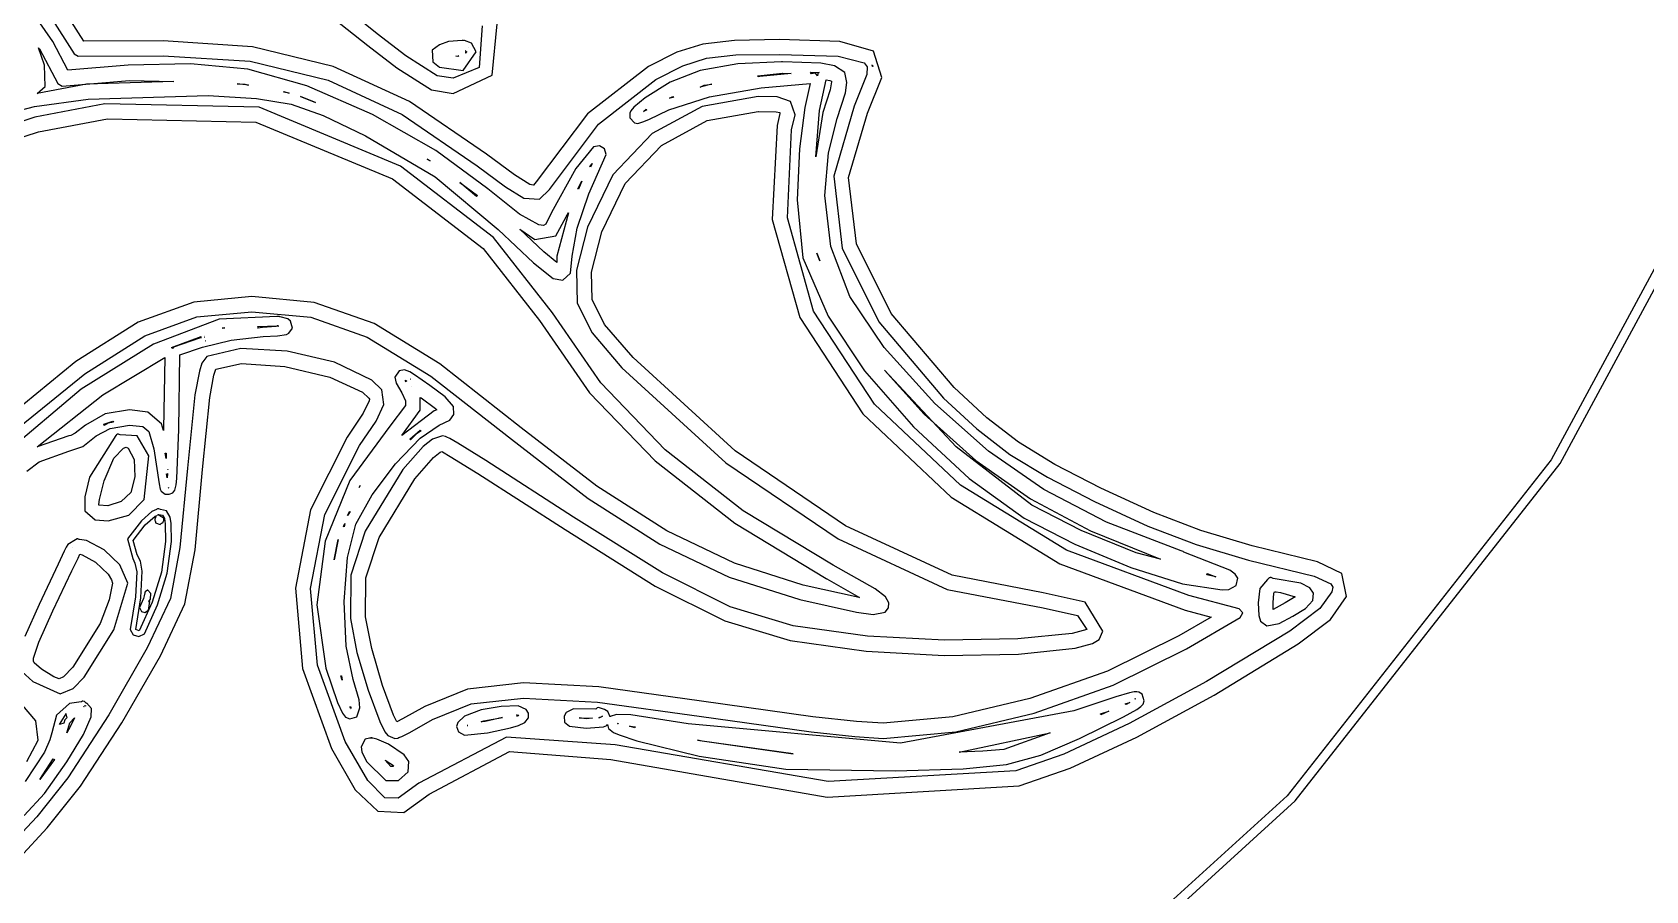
# Model space of a CAD drawing. Extents: x 23 to 528, y 384 to 592.
# Drawn here: x 479.75 to 507.81, y 415.58 to 430.5 of the extents above; entities that cross this region are included whole.
import ezdxf

# ---------------------------------------------------------------- set-up
doc = ezdxf.new("R2010")
doc.units = 0
doc.layers.get('0').update_dxf_attribs({"linetype": 'CONTINUOUS'})

msp = doc.modelspace()

# ---------------------------------------------------------------- linework, layer by layer
at = {"color": 0}
for p, q in [((480.106, 430.339), (479.538, 431.158)), ((480.06, 430.784), (480.48, 430.124)), ((480.646, 430.347), (480.289, 430.911)), ((484.868, 430.84), (485.584, 430.269)), ((485.747, 430.477), (485.034, 431.049)), ((487.578, 430.611), (487.525, 429.891)), ((487.747, 429.754), (487.839, 430.646)), ((479.859, 430.234), (479.873, 430.213)), ((479.965, 429.93), (479.859, 430.234)), ((480.37, 429.842), (480.106, 430.339)), ((482.029, 430.354), (480.646, 430.347)), ((483.581, 430.251), (482.029, 430.354)), ((484.981, 429.909), (483.581, 430.251)), ((485.584, 430.269), (486.093, 429.881)), ((486.248, 430.093), (485.747, 430.477)), ((486.833, 430.283), (486.706, 430.188)), ((486.989, 430.339), (486.833, 430.283)), ((487.228, 430.357), (486.989, 430.339)), ((487.246, 430.361), (487.228, 430.357)), ((487.25, 430.364), (487.246, 430.361)), ((487.257, 430.361), (487.25, 430.364)), ((487.26, 430.361), (487.257, 430.361)), ((487.267, 430.357), (487.26, 430.361)), ((487.26, 430.361), (487.26, 430.361)), ((487.387, 430.315), (487.267, 430.357)), ((487.331, 430.234), (487.331, 430.234)), ((487.468, 430.163), (487.387, 430.315)), ((491.416, 430.294), (490.964, 430.153)), ((491.966, 430.361), (491.416, 430.294)), ((492.749, 430.375), (491.966, 430.361)), ((493.794, 430.343), (492.749, 430.375)), ((494.379, 430.174), (493.794, 430.343)), ((479.873, 430.213), (480.194, 429.609)), ((480.48, 430.124), (480.547, 430.086)), ((480.547, 430.086), (482.029, 430.093)), ((482.501, 429.955), (481.418, 429.93)), ((482.029, 430.093), (483.542, 429.997)), ((483.5, 429.863), (482.501, 429.955)), ((483.542, 429.997), (484.897, 429.669)), ((486.795, 429.747), (486.248, 430.093)), ((486.706, 430.188), (486.72, 429.99)), ((486.72, 429.99), (486.833, 429.895)), ((487.119, 430.089), (487.168, 430.093)), ((487.154, 430.082), (487.119, 430.089)), ((487.168, 430.093), (487.154, 430.082)), ((487.243, 429.835), (487.468, 430.163)), ((487.288, 430.177), (487.292, 430.174)), ((487.288, 430.174), (487.292, 430.177)), ((487.292, 430.177), (487.288, 430.177)), ((487.295, 430.163), (487.288, 430.174)), ((487.288, 430.149), (487.295, 430.163)), ((487.295, 430.145), (487.288, 430.149)), ((487.288, 430.145), (487.292, 430.145)), ((487.292, 430.142), (487.288, 430.145)), ((487.292, 430.174), (487.292, 430.174)), ((487.292, 430.174), (487.299, 430.17)), ((487.292, 430.174), (487.292, 430.167)), ((487.292, 430.167), (487.292, 430.174)), ((487.292, 430.156), (487.292, 430.145)), ((487.292, 430.149), (487.292, 430.156)), ((487.292, 430.145), (487.292, 430.149)), ((487.292, 430.145), (487.292, 430.142)), ((487.295, 430.142), (487.295, 430.145)), ((487.295, 430.145), (487.299, 430.145)), ((487.299, 430.145), (487.295, 430.145)), ((487.303, 430.142), (487.295, 430.142)), ((487.299, 430.17), (487.306, 430.163)), ((487.306, 430.163), (487.299, 430.149)), ((487.299, 430.149), (487.303, 430.142)), ((490.964, 430.153), (490.467, 429.906)), ((491.067, 429.92), (491.479, 430.05)), ((492.023, 429.951), (491.367, 429.835)), ((491.479, 430.05), (491.987, 430.107)), ((491.987, 430.107), (492.753, 430.117)), ((492.781, 429.99), (492.023, 429.951)), ((492.753, 430.117), (493.769, 430.086)), ((492.785, 429.99), (492.781, 429.99)), ((492.788, 429.99), (492.785, 429.99)), ((492.792, 429.994), (492.788, 429.99)), ((492.799, 429.99), (492.792, 429.994)), ((492.806, 429.99), (492.799, 429.99)), ((493.466, 429.962), (492.806, 429.99)), ((493.705, 429.916), (493.466, 429.962)), ((493.769, 430.086), (494.217, 429.969)), ((494.217, 429.969), (494.27, 429.899)), ((494.524, 429.715), (494.379, 430.174)), ((479.972, 429.56), (479.965, 429.93)), ((480.272, 429.567), (481.439, 429.666)), ((481.418, 429.93), (480.37, 429.842)), ((481.439, 429.666), (482.212, 429.645)), ((484.526, 429.57), (483.5, 429.863)), ((484.897, 429.669), (486.181, 429.073)), ((486.311, 429.299), (484.981, 429.909)), ((486.093, 429.881), (486.696, 429.503)), ((487.073, 429.701), (486.795, 429.747)), ((486.833, 429.895), (487.243, 429.835)), ((487.525, 429.891), (487.073, 429.701)), ((487.073, 429.436), (487.747, 429.754)), ((490.467, 429.906), (489.405, 429.084)), ((489.596, 428.907), (490.594, 429.68)), ((490.594, 429.68), (491.067, 429.92)), ((491.367, 429.835), (490.848, 429.634)), ((492.372, 429.747), (492.799, 429.793)), ((492.375, 429.726), (492.372, 429.747)), ((492.404, 429.733), (492.375, 429.726)), ((492.95, 429.786), (492.404, 429.733)), ((492.799, 429.793), (492.802, 429.793)), ((492.802, 429.793), (492.95, 429.786)), ((493.286, 429.81), (493.434, 429.8)), ((493.3, 429.793), (493.286, 429.81)), ((493.289, 429.779), (493.3, 429.793)), ((493.374, 429.789), (493.289, 429.779)), ((493.409, 429.747), (493.374, 429.789)), ((493.416, 429.786), (493.409, 429.747)), ((493.434, 429.8), (493.416, 429.789)), ((493.416, 429.789), (493.416, 429.786)), ((493.441, 429.144), (493.561, 429.676)), ((493.561, 429.676), (493.621, 429.666)), ((493.621, 429.666), (493.649, 429.652)), ((493.882, 429.8), (493.705, 429.916)), ((493.917, 429.63), (493.882, 429.8)), ((494.266, 429.768), (494.044, 429.218)), ((494.27, 429.899), (494.266, 429.768)), ((494.277, 429.094), (494.524, 429.715)), ((494.362, 429.923), (494.355, 429.93)), ((494.355, 429.93), (494.362, 429.93)), ((494.362, 429.93), (494.372, 429.906)), ((494.362, 429.906), (494.362, 429.923)), ((494.372, 429.906), (494.362, 429.906)), ((480.695, 429.599), (479.834, 429.436)), ((479.834, 429.436), (479.972, 429.56)), ((480.194, 429.609), (480.272, 429.567)), ((482.212, 429.645), (480.695, 429.599)), ((480.723, 429.338), (482.812, 429.401)), ((482.812, 429.401), (483.651, 429.348)), ((483.313, 429.606), (483.45, 429.602)), ((483.51, 429.585), (483.313, 429.606)), ((483.45, 429.602), (483.51, 429.585)), ((484.124, 429.458), (484.128, 429.472)), ((484.219, 429.443), (484.124, 429.458)), ((484.128, 429.472), (484.219, 429.443)), ((484.417, 429.387), (484.674, 429.281)), ((484.674, 429.281), (484.417, 429.387)), ((485.669, 429.073), (484.526, 429.57)), ((486.696, 429.503), (487.073, 429.436)), ((490.848, 429.634), (490.411, 429.362)), ((490.82, 429.151), (491.529, 429.38)), ((490.834, 429.355), (490.894, 429.387)), ((490.894, 429.387), (490.901, 429.369)), ((491.571, 429.599), (491.367, 429.549)), ((491.367, 429.549), (491.437, 429.585)), ((492.375, 429.387), (491.402, 429.214)), ((491.437, 429.585), (491.571, 429.599)), ((491.529, 429.38), (492.428, 429.535)), ((492.707, 429.38), (492.375, 429.387)), ((492.428, 429.535), (493.282, 429.613)), ((492.94, 429.299), (492.707, 429.38)), ((493.282, 429.613), (493.19, 429.196)), ((493.631, 429.503), (493.501, 429.105)), ((493.649, 429.641), (493.631, 429.503)), ((493.649, 429.652), (493.649, 429.641)), ((493.751, 429.002), (493.892, 429.447)), ((493.892, 429.447), (493.917, 429.63)), ((509.697, 429.599), (506.166, 423.069)), ((506.324, 423.005), (509.87, 429.567)), ((479.129, 429.041), (479.788, 429.211)), ((479.788, 429.211), (480.723, 429.338)), ((481.013, 429.26), (479.792, 429.024)), ((483.694, 429.2), (481.013, 429.26)), ((483.651, 429.348), (484.251, 429.249)), ((486.156, 428.173), (483.694, 429.2)), ((484.251, 429.249), (484.812, 429.052)), ((487.652, 428.385), (486.311, 429.299)), ((490.153, 429.126), (490.142, 429.098)), ((490.142, 429.098), (490.142, 429.013)), ((490.16, 429.133), (490.153, 429.126)), ((490.216, 429.2), (490.16, 429.137)), ((490.16, 429.137), (490.16, 429.137)), ((490.16, 429.137), (490.16, 429.133)), ((490.411, 429.362), (490.216, 429.2)), ((490.379, 429.122), (490.428, 429.165)), ((490.403, 429.137), (490.379, 429.122)), ((490.439, 429.151), (490.403, 429.137)), ((490.428, 429.165), (490.425, 429.154)), ((490.425, 429.154), (490.439, 429.151)), ((490.474, 428.985), (490.82, 429.151)), ((491.402, 429.214), (490.534, 428.741)), ((490.901, 429.369), (490.834, 429.355)), ((491.486, 428.967), (492.375, 429.122)), ((492.375, 429.122), (492.383, 429.122)), ((492.383, 429.122), (492.686, 429.119)), ((492.686, 429.119), (492.753, 429.105)), ((492.753, 429.091), (492.704, 428.879)), ((492.753, 429.105), (492.753, 429.091)), ((493.018, 429.066), (492.94, 429.299)), ((493.19, 429.196), (493.095, 428.473)), ((493.377, 428.339), (493.441, 429.144)), ((493.501, 429.105), (493.377, 428.339)), ((494.044, 429.218), (493.691, 428.001)), ((493.949, 427.976), (494.277, 429.094)), ((479.792, 429.024), (478.85, 428.713)), ((479.859, 428.773), (481.058, 428.995)), ((481.058, 428.995), (483.641, 428.939)), ((483.641, 428.939), (486.015, 427.955)), ((484.812, 429.052), (485.546, 428.703)), ((486.77, 428.449), (485.669, 429.073)), ((486.181, 429.073), (487.489, 428.18)), ((489.405, 429.084), (488.516, 427.902)), ((488.745, 427.771), (489.596, 428.907)), ((490.142, 429.013), (490.224, 428.928)), ((490.224, 428.928), (490.28, 428.918)), ((490.28, 428.918), (490.372, 428.943)), ((490.372, 428.943), (490.474, 428.985)), ((490.693, 428.533), (491.486, 428.967)), ((492.704, 428.879), (492.619, 427.246)), ((492.958, 428.808), (493.018, 429.066)), ((493.6, 428.406), (493.751, 429.002)), ((478.956, 428.477), (479.859, 428.773)), ((485.546, 428.703), (486.759, 427.986)), ((489.617, 428.53), (489.511, 428.512)), ((489.701, 428.477), (489.617, 428.53)), ((490.534, 428.741), (489.846, 428.022)), ((490.061, 427.874), (490.693, 428.533)), ((492.887, 427.277), (492.958, 428.808)), ((486.618, 428.297), (486.668, 428.269)), ((486.668, 428.269), (486.618, 428.297)), ((487.676, 427.778), (486.77, 428.449)), ((488.135, 428.022), (487.652, 428.385)), ((489.511, 428.512), (489.204, 428.135)), ((489.433, 427.694), (489.733, 428.375)), ((489.733, 428.375), (489.701, 428.477)), ((489.701, 428.477), (489.701, 428.477)), ((493.095, 428.473), (493.056, 427.591)), ((493.533, 427.665), (493.6, 428.406)), ((487.775, 426.932), (486.156, 428.173)), ((486.759, 427.986), (487.856, 427.073)), ((487.489, 428.18), (487.98, 427.814)), ((488.403, 427.856), (488.135, 428.022)), ((489.204, 428.135), (488.784, 427.366)), ((489.846, 428.022), (489.405, 427.112)), ((489.44, 428.166), (489.486, 428.223)), ((489.454, 428.166), (489.44, 428.166)), ((489.458, 428.156), (489.454, 428.166)), ((489.486, 428.223), (489.458, 428.156)), ((493.691, 428.001), (493.836, 426.748)), ((494.086, 426.822), (493.949, 427.976)), ((486.015, 427.955), (487.595, 426.745)), ((487.186, 427.888), (487.493, 427.665)), ((487.479, 427.648), (487.186, 427.888)), ((488.223, 427.337), (487.676, 427.778)), ((487.98, 427.814), (488.301, 427.62)), ((488.46, 427.842), (488.403, 427.856)), ((488.47, 427.842), (488.46, 427.842)), ((488.516, 427.902), (488.47, 427.842)), ((488.573, 427.602), (488.745, 427.771)), ((489.229, 427.094), (489.433, 427.694)), ((489.239, 427.782), (489.31, 427.912)), ((489.25, 427.775), (489.239, 427.782)), ((489.31, 427.912), (489.25, 427.775)), ((489.656, 427.034), (490.061, 427.874)), ((487.493, 427.665), (487.479, 427.648)), ((488.301, 427.62), (488.573, 427.602)), ((493.056, 427.591), (493.155, 426.579)), ((493.638, 426.776), (493.533, 427.665)), ((488.558, 427.154), (488.223, 427.337)), ((488.643, 427.143), (488.558, 427.154)), ((488.685, 427.164), (488.643, 427.143)), ((488.784, 427.366), (488.685, 427.164)), ((488.855, 426.96), (489.038, 427.295)), ((489.077, 427.362), (488.876, 426.607)), ((489.038, 427.295), (489.077, 427.362)), ((492.619, 427.246), (493.102, 425.545)), ((493.339, 425.655), (492.887, 427.277)), ((488.798, 425.623), (487.775, 426.932)), ((487.856, 427.073), (488.467, 426.491)), ((488.647, 426.685), (488.23, 427.076)), ((488.23, 427.076), (488.491, 426.9)), ((488.491, 426.9), (488.855, 426.96)), ((489.141, 426.607), (489.229, 427.094)), ((489.405, 427.112), (489.218, 426.364)), ((489.479, 426.332), (489.656, 427.034)), ((487.595, 426.745), (488.573, 425.492)), ((488.872, 426.501), (488.647, 426.685)), ((488.876, 426.607), (488.872, 426.501)), ((488.876, 426.607), (488.876, 426.607)), ((489.112, 426.314), (489.141, 426.607)), ((493.155, 426.579), (493.593, 425.566)), ((493.399, 426.664), (493.451, 426.526)), ((493.451, 426.526), (493.399, 426.664)), ((493.97, 425.909), (493.638, 426.776)), ((493.836, 426.748), (494.475, 425.468)), ((494.69, 425.612), (494.086, 426.822)), ((488.467, 426.491), (488.809, 426.223)), ((488.978, 426.191), (489.112, 426.314)), ((489.218, 426.364), (489.229, 425.792)), ((489.486, 425.856), (489.479, 426.332)), ((488.809, 426.223), (488.978, 426.191)), ((482.558, 425.81), (481.591, 425.461)), ((483.57, 425.909), (482.558, 425.81)), ((484.653, 425.803), (483.57, 425.909)), ((485.694, 425.436), (484.653, 425.803)), ((489.229, 425.792), (489.486, 425.274)), ((489.705, 425.422), (489.486, 425.856)), ((494.566, 425.02), (493.97, 425.909)), ((481.591, 425.461), (480.508, 424.776)), ((481.707, 425.224), (482.614, 425.556)), ((483.002, 425.514), (481.856, 425.08)), ((482.614, 425.556), (483.57, 425.644)), ((484.004, 425.559), (483.002, 425.514)), ((483.57, 425.644), (484.597, 425.549)), ((484.008, 425.559), (484.004, 425.559)), ((484.022, 425.563), (484.008, 425.559)), ((484.025, 425.559), (484.022, 425.563)), ((484.036, 425.559), (484.025, 425.559)), ((484.043, 425.559), (484.036, 425.559)), ((484.05, 425.559), (484.043, 425.559)), ((484.05, 425.556), (484.05, 425.559)), ((484.061, 425.556), (484.05, 425.556)), ((484.198, 425.517), (484.061, 425.556)), ((484.244, 425.478), (484.198, 425.517)), ((484.276, 425.355), (484.244, 425.478)), ((484.597, 425.549), (485.577, 425.203)), ((488.573, 425.492), (489.44, 424.233)), ((489.641, 424.406), (488.798, 425.623)), ((493.102, 425.545), (494.196, 423.866)), ((494.397, 424.035), (493.339, 425.655)), ((493.593, 425.566), (494.224, 424.617)), ((494.475, 425.468), (495.6, 424.141)), ((495.787, 424.325), (494.69, 425.612)), ((480.667, 424.561), (481.707, 425.224)), ((482.17, 425.02), (482.685, 425.214)), ((482.656, 425.185), (482.208, 425.03)), ((482.688, 425.192), (482.656, 425.185)), ((482.685, 425.214), (482.674, 425.196)), ((482.674, 425.196), (482.688, 425.192)), ((482.745, 425.2), (482.741, 425.2)), ((482.741, 425.2), (482.745, 425.2)), ((482.748, 425.238), (482.745, 425.238)), ((482.745, 425.238), (482.748, 425.238)), ((483.101, 425.362), (483.055, 425.355)), ((483.055, 425.355), (483.101, 425.362)), ((483.207, 425.147), (483.768, 425.21)), ((483.672, 425.386), (484.004, 425.401)), ((483.68, 425.369), (483.672, 425.386)), ((483.757, 425.372), (483.676, 425.358)), ((483.676, 425.358), (483.68, 425.369)), ((483.993, 425.386), (483.757, 425.372)), ((483.768, 425.21), (484.018, 425.224)), ((484.036, 425.394), (483.993, 425.386)), ((484.004, 425.401), (484.011, 425.401)), ((484.011, 425.401), (484.015, 425.401)), ((484.015, 425.401), (484.011, 425.401)), ((484.011, 425.401), (484.029, 425.401)), ((484.015, 425.401), (484.011, 425.401)), ((484.011, 425.401), (484.036, 425.394)), ((484.029, 425.401), (484.015, 425.401)), ((484.018, 425.224), (484.173, 425.249)), ((484.173, 425.249), (484.212, 425.27)), ((484.212, 425.27), (484.276, 425.355)), ((485.577, 425.203), (486.685, 424.526)), ((486.837, 424.737), (485.694, 425.436)), ((489.486, 425.274), (490.005, 424.67)), ((490.199, 424.85), (489.705, 425.422)), ((481.856, 425.08), (480.603, 424.296)), ((482.191, 425.005), (482.17, 425.02)), ((482.208, 425.03), (482.191, 425.005)), ((482.297, 423.598), (482.318, 424.893)), ((482.318, 424.893), (482.709, 425.03)), ((482.709, 425.03), (483.207, 425.147)), ((482.755, 425.14), (482.762, 425.14)), ((482.759, 425.14), (482.755, 425.14)), ((482.762, 425.14), (482.759, 425.14)), ((483.38, 425.005), (482.787, 424.864)), ((484.184, 424.956), (483.38, 425.005)), ((485.009, 424.769), (484.184, 424.956)), ((495.448, 424.049), (494.566, 425.02)), ((480.508, 424.776), (479.143, 423.668)), ((480.977, 424.201), (482.053, 424.847)), ((482.053, 424.847), (482.032, 423.605)), ((482.656, 424.61), (482.579, 424.198)), ((482.702, 424.752), (482.656, 424.61)), ((482.787, 424.864), (482.702, 424.752)), ((482.91, 424.543), (482.942, 424.646)), ((482.942, 424.646), (483.39, 424.741)), ((483.39, 424.741), (484.145, 424.692)), ((484.145, 424.692), (484.928, 424.508)), ((485.655, 424.455), (485.009, 424.769)), ((486.131, 424.614), (486.057, 424.508)), ((486.227, 424.632), (486.131, 424.614)), ((486.315, 424.596), (486.227, 424.632)), ((488.255, 423.626), (486.837, 424.737)), ((490.005, 424.67), (491.815, 423.016)), ((491.973, 423.224), (490.199, 424.85)), ((494.224, 424.617), (495.078, 423.64)), ((494.573, 424.625), (495.261, 423.863)), ((495.822, 423.295), (494.573, 424.625)), ((479.316, 423.467), (480.667, 424.561)), ((482.84, 424.152), (482.91, 424.543)), ((484.928, 424.508), (485.496, 424.243)), ((485.828, 424.286), (485.655, 424.455)), ((486.057, 424.508), (486.078, 424.402)), ((486.078, 424.402), (486.177, 424.233)), ((486.234, 424.455), (486.237, 424.455)), ((486.237, 424.455), (486.234, 424.455)), ((486.237, 424.455), (486.262, 424.441)), ((486.255, 424.423), (486.237, 424.455)), ((486.262, 424.441), (486.255, 424.423)), ((486.399, 424.547), (486.315, 424.596)), ((486.325, 424.473), (486.329, 424.473)), ((486.329, 424.473), (486.325, 424.473)), ((486.329, 424.473), (486.329, 424.473)), ((486.329, 424.473), (486.329, 424.473)), ((486.343, 424.342), (486.343, 424.342)), ((486.343, 424.342), (486.343, 424.342)), ((486.664, 424.36), (486.399, 424.547)), ((486.929, 424.166), (486.664, 424.36)), ((486.685, 424.526), (488.086, 423.429)), ((490.76, 423.245), (489.641, 424.406)), ((496.351, 423.799), (495.787, 424.325)), ((480.603, 424.296), (479.287, 423.182)), ((479.834, 423.295), (480.977, 424.201)), ((482.579, 424.198), (482.452, 422.921)), ((482.713, 422.903), (482.84, 424.152)), ((485.496, 424.243), (485.606, 424.141)), ((485.609, 424.092), (485.503, 423.88)), ((485.606, 424.141), (485.616, 424.124)), ((485.616, 424.124), (485.609, 424.092)), ((485.863, 424.032), (485.828, 424.286)), ((486.177, 424.233), (486.244, 424.092)), ((486.244, 424.092), (486.244, 424.011)), ((486.498, 424.155), (486.512, 424.148)), ((486.498, 423.933), (486.498, 424.155)), ((486.512, 424.148), (486.763, 423.961)), ((487.077, 423.993), (486.929, 424.166)), ((489.44, 424.233), (490.587, 423.051)), ((496.38, 423.22), (495.448, 424.049)), ((495.6, 424.141), (496.182, 423.605)), ((481.016, 423.87), (480.677, 423.672)), ((481.439, 423.937), (481.016, 423.87)), ((481.76, 423.898), (481.439, 423.937)), ((482, 423.693), (481.76, 423.898)), ((485.503, 423.88), (485.228, 423.46)), ((485.729, 423.743), (485.863, 424.032)), ((486.244, 424.011), (485.969, 423.651)), ((486.177, 423.492), (486.498, 423.933)), ((486.738, 423.919), (486.177, 423.492)), ((486.784, 423.94), (486.738, 423.919)), ((486.763, 423.961), (486.784, 423.94)), ((486.83, 423.672), (487.01, 423.76)), ((487.01, 423.76), (487.084, 423.859)), ((487.084, 423.859), (487.077, 423.993)), ((494.196, 423.866), (495.73, 422.42)), ((495.893, 422.628), (494.397, 424.035)), ((495.261, 423.863), (496.164, 423.055)), ((496.902, 423.376), (496.351, 423.799)), ((480.388, 423.485), (479.834, 423.295)), ((480.392, 423.485), (480.385, 423.485)), ((480.385, 423.485), (480.388, 423.485)), ((480.42, 423.492), (480.392, 423.485)), ((480.497, 423.531), (480.42, 423.492)), ((480.677, 423.672), (480.497, 423.531)), ((480.632, 423.302), (480.864, 423.485)), ((481.203, 423.492), (480.748, 422.769)), ((480.864, 423.485), (481.104, 423.612)), ((480.995, 423.686), (481.154, 423.743)), ((481.002, 423.668), (480.995, 423.686)), ((481.069, 423.707), (481.002, 423.668)), ((481.161, 423.725), (481.069, 423.707)), ((481.104, 423.612), (481.439, 423.672)), ((481.154, 423.743), (481.161, 423.725)), ((481.207, 423.492), (481.203, 423.492)), ((481.203, 423.492), (481.203, 423.492)), ((481.21, 423.503), (481.207, 423.503)), ((481.207, 423.503), (481.207, 423.499)), ((481.207, 423.499), (481.207, 423.496)), ((481.207, 423.496), (481.207, 423.492)), ((481.214, 423.506), (481.21, 423.503)), ((481.217, 423.506), (481.214, 423.506)), ((481.221, 423.51), (481.217, 423.506)), ((481.224, 423.513), (481.221, 423.51)), ((481.221, 423.51), (481.221, 423.51)), ((481.221, 423.51), (481.221, 423.51)), ((481.245, 423.52), (481.224, 423.513)), ((481.224, 423.513), (481.224, 423.513)), ((481.245, 423.517), (481.245, 423.52)), ((481.281, 423.506), (481.245, 423.517)), ((481.573, 423.485), (481.281, 423.506)), ((481.439, 423.672), (481.672, 423.647)), ((481.778, 423.136), (481.573, 423.485)), ((481.672, 423.647), (481.775, 423.559)), ((481.775, 423.559), (481.863, 423.259)), ((482.032, 423.58), (482, 423.693)), ((482.032, 423.605), (482.032, 423.58)), ((482.265, 422.744), (482.297, 423.598)), ((485.969, 423.651), (485.271, 422.709)), ((485.443, 423.316), (485.729, 423.743)), ((486.318, 423.429), (486.498, 423.587)), ((486.435, 423.52), (486.329, 423.414)), ((486.512, 423.573), (486.435, 423.52)), ((486.498, 423.446), (486.83, 423.672)), ((486.498, 423.587), (486.512, 423.573)), ((486.883, 423.485), (486.71, 423.425)), ((486.936, 423.474), (486.883, 423.485)), ((489.571, 422.61), (488.255, 423.626)), ((495.078, 423.64), (496.044, 422.744)), ((496.182, 423.605), (496.753, 423.164)), ((479.87, 423.033), (480.388, 423.22)), ((480.388, 423.22), (480.632, 423.302)), ((481.168, 423.097), (481.337, 423.273)), ((481.337, 423.273), (481.383, 423.287)), ((481.383, 423.287), (481.418, 423.273)), ((481.418, 423.273), (481.52, 423.072)), ((481.863, 423.259), (481.958, 422.652)), ((485.228, 423.46), (484.59, 422.197)), ((484.837, 422.116), (485.443, 423.316)), ((486.068, 422.998), (486.498, 423.446)), ((486.551, 423.298), (486.198, 422.903)), ((486.329, 423.414), (486.318, 423.429)), ((486.71, 423.425), (486.551, 423.298)), ((486.727, 423.108), (486.847, 423.199)), ((486.847, 423.199), (486.872, 423.213)), ((486.872, 423.213), (486.883, 423.206)), ((486.883, 423.206), (487.02, 423.129)), ((486.96, 423.464), (486.936, 423.474)), ((487.01, 423.439), (486.96, 423.464)), ((487.154, 423.358), (487.01, 423.439)), ((487.641, 423.055), (487.154, 423.358)), ((488.086, 423.429), (489.419, 422.395)), ((492.114, 422.183), (490.76, 423.245)), ((493.896, 421.922), (491.973, 423.224)), ((497.138, 422.282), (495.822, 423.295)), ((497.346, 422.55), (496.38, 423.22)), ((497.533, 422.988), (496.902, 423.376)), ((479.654, 422.871), (479.87, 423.033)), ((480.998, 422.702), (481.168, 423.097)), ((481.52, 423.072), (481.535, 422.772)), ((481.697, 422.377), (481.778, 423.136)), ((482.078, 423.093), (482.064, 423.182)), ((482.064, 423.182), (482.078, 423.182)), ((482.078, 423.182), (482.078, 423.093)), ((482.452, 422.921), (482.318, 421.545)), ((485.662, 422.462), (486.068, 422.998)), ((486.403, 422.741), (486.727, 423.108)), ((487.02, 423.129), (487.5, 422.832)), ((489.165, 422.074), (487.641, 423.055)), ((490.587, 423.051), (491.97, 421.965)), ((491.815, 423.016), (493.765, 421.696)), ((496.164, 423.055), (497.11, 422.391)), ((496.753, 423.164), (497.406, 422.765)), ((498.337, 422.578), (497.533, 422.988)), ((506.166, 423.069), (501.576, 417.23)), ((501.717, 417.142), (506.324, 423.005)), ((480.748, 422.769), (480.663, 422.427)), ((480.921, 422.377), (480.998, 422.702)), ((481.535, 422.772), (481.464, 422.501)), ((481.958, 422.652), (481.976, 422.561)), ((482.099, 422.755), (482.085, 422.825)), ((482.085, 422.825), (482.088, 422.822)), ((482.088, 422.822), (482.103, 422.832)), ((482.103, 422.832), (482.099, 422.758)), ((482.099, 422.758), (482.099, 422.755)), ((482.106, 422.906), (482.106, 422.903)), ((482.106, 422.903), (482.106, 422.906)), ((482.254, 422.635), (482.265, 422.744)), ((482.582, 421.506), (482.713, 422.903)), ((485.271, 422.709), (484.844, 421.654)), ((486.198, 422.903), (485.542, 421.827)), ((485.782, 421.721), (486.403, 422.741)), ((487.5, 422.832), (489.017, 421.855)), ((496.044, 422.744), (497.004, 422.056)), ((497.406, 422.765), (498.225, 422.346)), ((480.663, 422.427), (480.663, 422.183)), ((480.91, 422.293), (480.921, 422.377)), ((481.464, 422.501), (481.295, 422.342)), ((481.432, 422.109), (481.697, 422.377)), ((481.976, 422.561), (481.993, 422.525)), ((481.993, 422.525), (482.064, 422.473)), ((482.064, 422.473), (482.134, 422.469)), ((482.117, 422.585), (482.12, 422.582)), ((482.12, 422.585), (482.117, 422.585)), ((482.124, 422.578), (482.12, 422.585)), ((482.12, 422.582), (482.127, 422.578)), ((482.127, 422.578), (482.124, 422.578)), ((482.134, 422.469), (482.194, 422.497)), ((482.194, 422.497), (482.23, 422.543)), ((482.23, 422.543), (482.254, 422.635)), ((485.38, 421.95), (485.662, 422.462)), ((485.454, 422.621), (485.436, 422.585)), ((485.436, 422.585), (485.454, 422.621)), ((489.419, 422.395), (490.664, 421.605)), ((490.788, 421.834), (489.571, 422.61)), ((495.73, 422.42), (497.625, 421.263)), ((497.741, 421.499), (495.893, 422.628)), ((497.11, 422.391), (498.157, 421.834)), ((498.436, 421.986), (497.346, 422.55)), ((499.255, 422.155), (498.337, 422.578)), ((480.663, 422.183), (480.843, 422.025)), ((480.91, 422.282), (480.91, 422.293)), ((481.065, 422.271), (480.91, 422.282)), ((481.295, 422.342), (481.065, 422.271)), ((481.069, 422.007), (481.432, 422.109)), ((481.831, 422.169), (481.648, 422.01)), ((481.711, 421.94), (481.887, 422.088)), ((481.912, 422.208), (481.831, 422.169)), ((481.887, 422.088), (481.916, 422.102)), ((481.894, 422.081), (481.891, 422.07)), ((481.902, 422.088), (481.894, 422.081)), ((481.905, 422.092), (481.902, 422.088)), ((481.909, 422.095), (481.905, 422.092)), ((481.916, 422.102), (481.909, 422.095)), ((481.919, 422.211), (481.912, 422.208)), ((481.912, 422.208), (481.912, 422.208)), ((481.93, 422.215), (481.919, 422.211)), ((481.933, 422.215), (481.93, 422.215)), ((481.93, 422.109), (481.947, 422.12)), ((481.944, 422.113), (481.93, 422.109)), ((481.94, 422.219), (481.933, 422.219)), ((481.933, 422.219), (481.933, 422.215)), ((481.944, 422.219), (481.94, 422.219)), ((481.951, 422.219), (481.944, 422.219)), ((481.986, 422.084), (481.944, 422.113)), ((481.947, 422.12), (481.951, 422.12)), ((481.983, 422.204), (481.951, 422.219)), ((481.951, 422.12), (481.954, 422.12)), ((481.954, 422.12), (482.014, 422.106)), ((482.085, 422.18), (481.983, 422.204)), ((482.039, 422.053), (481.986, 422.084)), ((481.986, 422.084), (481.986, 422.084)), ((482.014, 422.106), (482.05, 422.049)), ((482.148, 422.074), (482.085, 422.18)), ((484.59, 422.197), (484.329, 420.839)), ((484.59, 420.829), (484.837, 422.116)), ((485.235, 422.099), (485.267, 422.173)), ((485.281, 422.169), (485.235, 422.099)), ((485.267, 422.173), (485.267, 422.169)), ((485.267, 422.169), (485.281, 422.169)), ((493.681, 421.238), (492.114, 422.183)), ((497.992, 421.841), (497.138, 422.282)), ((498.225, 422.346), (499.152, 421.915)), ((500.077, 421.841), (499.255, 422.155)), ((480.843, 422.025), (481.069, 422.007)), ((481.648, 422.01), (481.408, 421.693)), ((481.503, 421.665), (481.711, 421.94)), ((481.887, 422.056), (481.884, 422.035)), ((481.884, 422.035), (481.884, 422.028)), ((481.884, 422.028), (481.884, 422.017)), ((481.884, 422.017), (481.884, 422.017)), ((481.884, 422.017), (481.884, 422.017)), ((481.884, 422.017), (481.887, 422.007)), ((481.891, 422.063), (481.887, 422.056)), ((481.887, 422.007), (481.891, 421.993)), ((481.891, 422.07), (481.891, 422.063)), ((481.891, 421.993), (481.891, 421.993)), ((481.891, 421.993), (481.894, 421.975)), ((481.894, 421.975), (481.972, 421.947)), ((481.972, 421.947), (481.979, 421.95)), ((481.979, 421.95), (481.993, 421.961)), ((481.993, 421.961), (482.004, 421.965)), ((482.004, 421.965), (482.011, 421.972)), ((482.011, 421.972), (482.018, 421.975)), ((482.018, 421.979), (482.025, 421.982)), ((482.018, 421.975), (482.018, 421.979)), ((482.025, 421.982), (482.029, 421.989)), ((482.029, 421.989), (482.039, 422.014)), ((482.039, 422.049), (482.039, 422.056)), ((482.039, 422.056), (482.039, 422.056)), ((482.039, 422.056), (482.039, 422.053)), ((482.039, 422.039), (482.039, 422.049)), ((482.039, 422.049), (482.039, 422.049)), ((482.039, 422.035), (482.039, 422.039)), ((482.039, 422.028), (482.039, 422.035)), ((482.039, 422.025), (482.039, 422.028)), ((482.039, 422.021), (482.039, 422.025)), ((482.039, 422.014), (482.039, 422.021)), ((482.039, 422.014), (482.039, 422.014)), ((482.046, 422.049), (482.046, 422.042)), ((482.046, 422.042), (482.046, 422.049)), ((482.05, 422.049), (482.06, 421.954)), ((482.06, 421.954), (482.067, 421.651)), ((482.163, 421.961), (482.148, 422.074)), ((482.17, 421.651), (482.163, 421.961)), ((485.165, 421.908), (485.186, 421.961)), ((485.175, 421.905), (485.165, 421.908)), ((485.186, 421.961), (485.175, 421.905)), ((485.235, 421.372), (485.38, 421.95)), ((485.542, 421.827), (485.292, 421.061)), ((489.017, 421.855), (490.583, 420.874)), ((490.71, 421.104), (489.165, 422.074)), ((491.966, 421.273), (490.788, 421.834)), ((491.97, 421.965), (493.561, 421.005)), ((495.752, 421.065), (493.896, 421.922)), ((497.004, 422.056), (497.882, 421.601)), ((498.948, 421.45), (497.992, 421.841)), ((498.157, 421.834), (499.371, 421.344)), ((499.731, 421.485), (498.436, 421.986)), ((499.152, 421.915), (499.992, 421.594)), ((500.969, 421.573), (500.077, 421.841)), ((480.342, 421.552), (480.307, 421.481)), ((480.37, 421.594), (480.342, 421.552)), ((480.342, 421.552), (480.342, 421.552)), ((480.501, 421.675), (480.37, 421.594)), ((480.452, 421.541), (480.452, 421.541)), ((480.452, 421.541), (480.452, 421.538)), ((480.452, 421.538), (480.452, 421.541)), ((480.533, 421.693), (480.501, 421.675)), ((480.536, 421.693), (480.533, 421.693)), ((480.54, 421.693), (480.536, 421.693)), ((480.543, 421.693), (480.54, 421.693)), ((480.55, 421.689), (480.543, 421.693)), ((480.557, 421.689), (480.55, 421.689)), ((480.564, 421.686), (480.557, 421.689)), ((480.568, 421.686), (480.564, 421.686)), ((480.572, 421.686), (480.568, 421.686)), ((480.695, 421.668), (480.572, 421.686)), ((481.002, 421.502), (480.695, 421.668)), ((481.408, 421.693), (481.499, 421.354)), ((481.573, 421.418), (481.503, 421.665)), ((482.067, 421.651), (482, 421.118)), ((482.099, 421.097), (482.17, 421.651)), ((482.318, 421.545), (482.155, 420.656)), ((484.844, 421.654), (484.699, 420.55)), ((485.069, 421.682), (485.002, 421.33)), ((485.002, 421.33), (485.069, 421.682)), ((485.549, 421.019), (485.782, 421.721)), ((490.664, 421.605), (491.871, 421.03)), ((493.765, 421.696), (495.663, 420.814)), ((497.882, 421.601), (498.86, 421.199)), ((499.992, 421.594), (500.902, 421.323)), ((502.105, 421.298), (500.969, 421.573)), ((480.198, 421.252), (479.87, 420.553)), ((480.307, 421.481), (480.198, 421.252)), ((480.437, 421.139), (480.547, 421.361)), ((480.547, 421.361), (480.579, 421.428)), ((480.575, 421.428), (480.617, 421.418)), ((480.579, 421.428), (480.575, 421.428)), ((480.617, 421.418), (480.847, 421.287)), ((480.847, 421.287), (481.069, 421.079)), ((481.274, 421.241), (481.002, 421.502)), ((481.411, 420.927), (481.274, 421.241)), ((481.499, 421.354), (481.535, 421.273)), ((481.535, 421.273), (481.566, 421.121)), ((481.63, 421.305), (481.573, 421.418)), ((481.662, 421.132), (481.63, 421.305)), ((482.406, 420.568), (482.582, 421.506)), ((485.175, 420.603), (485.235, 421.372)), ((493.159, 420.892), (491.966, 421.273)), ((494.411, 420.825), (493.681, 421.238)), ((497.625, 421.263), (499.801, 420.455)), ((499.868, 420.712), (497.741, 421.499)), ((499.371, 421.344), (498.948, 421.45)), ((499.766, 421.474), (499.731, 421.485)), ((499.773, 421.467), (499.766, 421.474)), ((499.777, 421.464), (499.773, 421.467)), ((500.581, 421.153), (499.777, 421.464)), ((499.777, 421.464), (499.777, 421.464)), ((500.902, 421.323), (502.045, 421.044)), ((502.525, 421.09), (502.105, 421.298)), ((480.109, 420.444), (480.437, 421.139)), ((481.069, 421.079), (481.129, 420.98)), ((481.129, 420.98), (481.147, 420.927)), ((481.566, 421.121), (481.545, 420.688)), ((481.64, 420.67), (481.662, 421.132)), ((482, 421.118), (481.834, 420.592)), ((481.926, 420.55), (482.099, 421.097)), ((485.292, 421.061), (485.285, 420.31)), ((485.546, 420.342), (485.549, 421.019)), ((491.889, 420.511), (490.71, 421.104)), ((491.871, 421.03), (493.099, 420.638)), ((493.561, 421.005), (493.564, 421.001)), ((493.564, 421.001), (493.571, 421.001)), ((493.571, 421.001), (493.571, 420.998)), ((493.571, 420.998), (494.139, 420.677)), ((497.332, 420.758), (495.752, 421.065)), ((498.86, 421.199), (499.759, 420.913)), ((500.182, 421.072), (500.186, 421.09)), ((500.334, 421.033), (500.182, 421.072)), ((500.186, 421.09), (500.334, 421.033)), ((500.673, 421.083), (500.581, 421.153)), ((500.719, 421.009), (500.673, 421.083)), ((500.69, 420.882), (500.719, 421.009)), ((501.237, 420.987), (501.1, 420.832)), ((501.265, 421.016), (501.237, 420.987)), ((501.273, 421.019), (501.265, 421.019)), ((501.265, 421.019), (501.265, 421.016)), ((501.276, 421.019), (501.273, 421.019)), ((501.283, 421.023), (501.276, 421.019)), ((501.287, 421.023), (501.283, 421.023)), ((501.29, 421.023), (501.287, 421.023)), ((501.297, 421.023), (501.29, 421.023)), ((501.332, 421.005), (501.297, 421.023)), ((501.812, 420.927), (501.332, 421.005)), ((502.045, 421.044), (502.334, 420.913)), ((502.606, 420.695), (502.525, 421.09)), ((481.147, 420.927), (481.087, 420.635)), ((481.168, 420.112), (481.411, 420.927)), ((481.545, 420.688), (481.45, 420.12)), ((481.697, 420.702), (481.686, 420.659)), ((481.707, 420.758), (481.697, 420.702)), ((481.711, 420.772), (481.707, 420.758)), ((481.707, 420.758), (481.707, 420.758)), ((481.757, 420.8), (481.711, 420.772)), ((481.76, 420.8), (481.757, 420.8)), ((481.81, 420.747), (481.76, 420.8)), ((481.806, 420.645), (481.81, 420.747)), ((484.329, 420.839), (484.452, 419.439)), ((484.71, 419.499), (484.59, 420.829)), ((490.583, 420.874), (491.797, 420.268)), ((494.132, 420.677), (493.159, 420.892)), ((494.139, 420.677), (494.132, 420.677)), ((494.591, 420.684), (494.411, 420.825)), ((494.647, 420.582), (494.591, 420.684)), ((495.663, 420.814), (497.332, 420.493)), ((498.062, 420.592), (497.332, 420.758)), ((499.759, 420.913), (500.447, 420.807)), ((500.743, 420.476), (499.868, 420.712)), ((500.447, 420.807), (500.563, 420.814)), ((500.563, 420.814), (500.69, 420.882)), ((501.1, 420.832), (501.071, 420.582)), ((501.332, 420.582), (501.347, 420.751)), ((501.347, 420.751), (501.357, 420.772)), ((501.347, 420.751), (501.347, 420.751)), ((501.357, 420.772), (501.361, 420.772)), ((501.361, 420.772), (501.385, 420.772)), ((501.385, 420.772), (501.459, 420.765)), ((501.459, 420.765), (501.714, 420.684)), ((501.714, 420.684), (501.544, 420.582)), ((501.971, 420.843), (501.812, 420.927)), ((502.035, 420.751), (501.971, 420.843)), ((502.024, 420.624), (502.035, 420.751)), ((502.356, 420.776), (502.144, 420.486)), ((502.331, 420.292), (502.606, 420.695)), ((502.334, 420.913), (502.37, 420.857)), ((502.37, 420.857), (502.356, 420.776)), ((479.87, 420.553), (479.619, 420)), ((479.866, 419.897), (480.109, 420.444)), ((481.087, 420.635), (480.931, 420.225)), ((481.549, 420.12), (481.64, 420.67)), ((481.834, 420.592), (481.612, 420.098)), ((481.686, 420.659), (481.616, 420.501)), ((481.616, 420.501), (481.648, 420.434)), ((481.648, 420.434), (481.707, 420.416)), ((481.7, 420.042), (481.926, 420.55)), ((481.707, 420.416), (481.771, 420.455)), ((482.155, 420.656), (481.75, 419.798)), ((481.771, 420.603), (481.775, 420.606)), ((481.771, 420.455), (481.796, 420.603)), ((481.796, 420.603), (481.771, 420.603)), ((481.775, 420.606), (481.806, 420.645)), ((481.979, 419.661), (482.406, 420.568)), ((484.699, 420.55), (484.854, 419.449)), ((485.211, 419.83), (485.175, 420.603)), ((492.982, 420.183), (491.889, 420.511)), ((493.099, 420.638), (494.086, 420.419)), ((494.086, 420.419), (494.376, 420.381)), ((494.376, 420.381), (494.587, 420.419)), ((494.587, 420.419), (494.64, 420.493)), ((494.64, 420.493), (494.647, 420.582)), ((497.332, 420.493), (497.928, 420.363)), ((498.373, 420.088), (498.062, 420.592)), ((499.801, 420.455), (500.253, 420.335)), ((500.803, 420.409), (500.743, 420.476)), ((500.761, 420.328), (500.803, 420.409)), ((501.071, 420.582), (501.082, 420.363)), ((501.336, 420.465), (501.332, 420.582)), ((501.544, 420.582), (501.336, 420.465)), ((502.144, 420.486), (501.625, 420.091)), ((501.678, 420.352), (501.893, 420.486)), ((501.893, 420.486), (502.024, 420.624)), ((480.931, 420.225), (480.455, 419.463)), ((480.653, 419.291), (481.168, 420.112)), ((481.45, 420.12), (481.506, 420.024)), ((481.612, 420.098), (481.549, 420.12)), ((485.285, 420.31), (485.398, 419.721)), ((485.655, 419.788), (485.546, 420.342)), ((491.797, 420.268), (492.933, 419.925)), ((494.277, 420.003), (492.982, 420.183)), ((498.09, 420.12), (497.84, 420.052)), ((497.928, 420.363), (498.09, 420.12)), ((500.253, 420.335), (499.692, 420.007)), ((499.826, 419.784), (500.761, 420.328)), ((501.082, 420.363), (501.114, 420.264)), ((501.114, 420.264), (501.223, 420.183)), ((501.223, 420.183), (501.435, 420.222)), ((501.435, 420.222), (501.678, 420.352)), ((501.766, 419.869), (502.331, 420.292)), ((479.774, 419.622), (479.866, 419.897)), ((481.506, 420.024), (481.602, 420)), ((481.602, 420), (481.7, 420.042)), ((485.334, 419.252), (485.211, 419.83)), ((492.933, 419.925), (494.252, 419.742)), ((495.614, 419.933), (494.277, 420.003)), ((496.895, 419.954), (495.614, 419.933)), ((497.84, 420.052), (496.895, 419.954)), ((497.889, 419.795), (498.193, 419.876)), ((498.193, 419.876), (498.306, 419.943)), ((498.306, 419.943), (498.373, 420.088)), ((499.692, 420.007), (498.45, 419.396)), ((501.625, 420.091), (500.172, 419.213)), ((500.309, 418.98), (501.766, 419.869)), ((479.771, 419.566), (479.774, 419.622)), ((479.785, 419.537), (479.771, 419.566)), ((481.75, 419.798), (481.083, 418.638)), ((481.309, 418.497), (481.979, 419.661)), ((485.398, 419.721), (485.592, 419.065)), ((485.839, 419.146), (485.655, 419.788)), ((494.252, 419.742), (495.61, 419.668)), ((495.61, 419.668), (496.905, 419.693)), ((496.905, 419.693), (497.889, 419.795)), ((498.553, 419.153), (499.826, 419.784)), ((479.57, 419.389), (479.757, 419.216)), ((479.912, 419.432), (479.785, 419.537)), ((480.123, 419.294), (479.912, 419.432)), ((480.219, 419.259), (480.123, 419.294)), ((480.293, 419.298), (480.219, 419.259)), ((480.455, 419.463), (480.293, 419.298)), ((480.459, 419.093), (480.653, 419.291)), ((484.452, 419.439), (484.957, 418.049)), ((485.193, 418.169), (484.71, 419.499)), ((484.854, 419.449), (485.059, 418.85)), ((485.14, 419.241), (485.115, 419.315)), ((485.115, 419.315), (485.129, 419.315)), ((485.129, 419.315), (485.14, 419.241)), ((498.45, 419.396), (497.103, 418.917)), ((479.757, 419.216), (480.236, 418.998)), ((480.236, 418.998), (480.459, 419.093)), ((485.436, 418.899), (485.334, 419.252)), ((485.592, 419.065), (485.793, 418.521)), ((486.033, 418.627), (485.839, 419.146)), ((487.32, 419.082), (486.576, 418.782)), ((488.294, 419.192), (487.32, 419.082)), ((489.606, 419.121), (488.294, 419.192)), ((491.391, 418.874), (489.606, 419.121)), ((497.177, 418.663), (498.553, 419.153)), ((498.835, 419.019), (498.595, 418.948)), ((500.172, 419.213), (498.831, 418.483)), ((498.916, 419.033), (498.835, 419.019)), ((498.944, 419.036), (498.916, 419.033)), ((498.951, 419.036), (498.944, 419.036)), ((498.955, 419.036), (498.951, 419.036)), ((498.962, 419.036), (498.955, 419.036)), ((498.994, 419.029), (498.962, 419.036)), ((499.057, 418.994), (498.994, 419.029)), ((499.092, 418.878), (499.057, 418.994)), ((479.813, 418.532), (479.58, 418.804)), ((480.399, 418.835), (480.169, 418.631)), ((480.603, 418.86), (480.399, 418.835)), ((480.607, 418.864), (480.603, 418.86)), ((480.624, 418.874), (480.607, 418.864)), ((480.632, 418.874), (480.624, 418.874)), ((480.653, 418.867), (480.632, 418.874)), ((480.646, 418.775), (480.649, 418.779)), ((480.649, 418.775), (480.646, 418.775)), ((480.653, 418.779), (480.649, 418.775)), ((480.649, 418.779), (480.653, 418.779)), ((480.66, 418.867), (480.653, 418.867)), ((480.691, 418.835), (480.66, 418.867)), ((480.667, 418.797), (480.663, 418.793)), ((480.663, 418.793), (480.663, 418.797)), ((480.663, 418.797), (480.667, 418.797)), ((480.67, 418.79), (480.674, 418.797)), ((480.677, 418.786), (480.67, 418.79)), ((480.674, 418.797), (480.677, 418.797)), ((480.677, 418.797), (480.677, 418.797)), ((480.677, 418.797), (480.677, 418.786)), ((480.695, 418.842), (480.691, 418.835)), ((480.78, 418.744), (480.695, 418.842)), ((480.776, 418.603), (480.78, 418.744)), ((485.059, 418.85), (485.144, 418.666)), ((485.274, 418.775), (485.285, 418.772)), ((485.285, 418.754), (485.274, 418.775)), ((485.285, 418.772), (485.288, 418.775)), ((485.292, 418.747), (485.285, 418.754)), ((485.288, 418.775), (485.292, 418.758)), ((485.288, 418.726), (485.288, 418.726)), ((485.292, 418.758), (485.292, 418.747)), ((485.398, 418.599), (485.45, 418.758)), ((485.45, 418.758), (485.436, 418.899)), ((486.576, 418.782), (486.188, 418.564)), ((486.713, 418.557), (487.384, 418.828)), ((487.557, 418.723), (487.267, 418.613)), ((487.384, 418.828), (488.297, 418.927)), ((487.906, 418.782), (487.557, 418.723)), ((488.202, 418.79), (487.906, 418.782)), ((488.343, 418.73), (488.202, 418.79)), ((488.297, 418.927), (489.581, 418.857)), ((488.379, 418.663), (488.343, 418.73)), ((489.165, 418.737), (489.038, 418.677)), ((489.553, 418.733), (489.165, 418.737)), ((489.571, 418.754), (489.553, 418.733)), ((489.574, 418.758), (489.571, 418.751)), ((489.571, 418.751), (489.571, 418.754)), ((489.592, 418.761), (489.574, 418.758)), ((489.581, 418.857), (491.349, 418.613)), ((489.617, 418.758), (489.592, 418.761)), ((489.634, 418.754), (489.617, 418.758)), ((489.701, 418.726), (489.634, 418.754)), ((489.761, 418.694), (489.701, 418.726)), ((493.328, 418.599), (491.391, 418.874)), ((497.103, 418.917), (495.762, 418.603)), ((498.595, 418.948), (497.865, 418.705)), ((498.733, 418.603), (498.962, 418.73)), ((498.757, 418.828), (498.842, 418.85)), ((498.775, 418.814), (498.757, 418.828)), ((498.842, 418.85), (498.775, 418.814)), ((498.934, 418.917), (498.941, 418.913)), ((498.934, 418.909), (498.934, 418.917)), ((498.941, 418.913), (498.934, 418.906)), ((498.934, 418.906), (498.934, 418.913)), ((498.934, 418.913), (498.934, 418.909)), ((498.962, 418.246), (500.309, 418.98)), ((498.962, 418.73), (499.032, 418.779)), ((499.032, 418.779), (499.071, 418.818)), ((499.071, 418.818), (499.092, 418.878)), ((479.852, 418.197), (479.813, 418.532)), ((480.169, 418.631), (480.088, 418.324)), ((480.226, 418.465), (480.339, 418.655)), ((480.3, 418.493), (480.226, 418.465)), ((480.226, 418.465), (480.226, 418.465)), ((480.314, 418.546), (480.3, 418.493)), ((480.349, 418.581), (480.314, 418.546)), ((480.335, 418.655), (480.349, 418.581)), ((480.339, 418.655), (480.335, 418.655)), ((480.349, 418.324), (480.402, 418.497)), ((481.083, 418.638), (480.367, 417.541)), ((480.402, 418.497), (480.483, 418.581)), ((480.483, 418.581), (480.409, 418.426)), ((480.589, 417.393), (481.309, 418.497)), ((480.642, 418.292), (480.776, 418.603)), ((485.144, 418.666), (485.2, 418.596)), ((485.2, 418.596), (485.274, 418.564)), ((485.274, 418.564), (485.398, 418.599)), ((485.793, 418.521), (485.884, 418.342)), ((486.089, 418.511), (486.033, 418.627)), ((486.188, 418.564), (486.089, 418.511)), ((486.315, 418.331), (486.713, 418.557)), ((487.151, 418.504), (487.13, 418.433)), ((487.13, 418.433), (487.165, 418.338)), ((487.267, 418.613), (487.151, 418.504)), ((487.327, 418.451), (487.317, 418.451)), ((487.317, 418.451), (487.324, 418.451)), ((487.324, 418.451), (487.327, 418.451)), ((487.557, 418.514), (487.602, 418.532)), ((487.627, 418.521), (487.557, 418.514)), ((487.602, 418.532), (487.927, 418.588)), ((487.93, 418.588), (487.627, 418.521)), ((487.927, 418.588), (487.93, 418.588)), ((488.068, 418.409), (488.209, 418.451)), ((488.174, 418.631), (488.181, 418.634)), ((488.188, 418.62), (488.174, 418.631)), ((488.181, 418.634), (488.184, 418.634)), ((488.199, 418.62), (488.181, 418.613)), ((488.181, 418.613), (488.188, 418.62)), ((488.184, 418.634), (488.213, 418.627)), ((488.213, 418.627), (488.199, 418.62)), ((488.209, 418.451), (488.319, 418.504)), ((488.319, 418.504), (488.379, 418.585)), ((488.379, 418.585), (488.379, 418.663)), ((489.038, 418.677), (488.999, 418.61)), ((488.999, 418.61), (489.01, 418.507)), ((489.01, 418.507), (489.095, 418.437)), ((489.095, 418.437), (489.384, 418.405)), ((489.26, 418.581), (489.497, 418.578)), ((489.384, 418.567), (489.26, 418.581)), ((489.497, 418.578), (489.384, 418.567)), ((489.603, 418.585), (489.617, 418.588)), ((489.624, 418.585), (489.603, 418.585)), ((489.617, 418.588), (489.67, 418.61)), ((489.627, 418.588), (489.617, 418.588)), ((489.617, 418.588), (489.624, 418.585)), ((489.67, 418.61), (489.627, 418.588)), ((489.684, 418.426), (489.744, 418.451)), ((489.744, 418.451), (489.754, 418.465)), ((489.754, 418.465), (489.775, 418.398)), ((489.804, 418.603), (489.761, 418.694)), ((489.913, 418.641), (489.804, 418.606)), ((489.804, 418.606), (489.804, 418.603)), ((490.16, 418.638), (489.913, 418.641)), ((489.931, 418.483), (489.941, 418.483)), ((489.938, 418.479), (489.931, 418.483)), ((489.941, 418.483), (489.938, 418.479)), ((490.135, 418.44), (490.142, 418.44)), ((490.231, 418.409), (490.135, 418.44)), ((490.142, 418.44), (490.234, 418.426)), ((491.158, 418.479), (490.16, 418.638)), ((494.852, 418.14), (491.158, 418.479)), ((491.349, 418.613), (493.296, 418.338)), ((494.086, 418.518), (493.328, 418.599)), ((494.552, 418.49), (494.086, 418.518)), ((495.762, 418.603), (494.552, 418.49)), ((497.865, 418.705), (494.852, 418.14)), ((495.812, 418.342), (497.177, 418.663)), ((498.831, 418.483), (497.695, 417.953)), ((497.963, 418.225), (498.733, 418.603)), ((498.33, 418.652), (498.475, 418.701)), ((498.337, 418.634), (498.33, 418.652)), ((498.475, 418.701), (498.337, 418.634)), ((479.654, 417.826), (479.852, 418.197)), ((480.056, 418.2), (479.961, 417.985)), ((480.088, 418.324), (480.056, 418.2)), ((480.409, 418.426), (480.349, 418.324)), ((480.353, 417.819), (480.642, 418.292)), ((485.588, 417.495), (485.193, 418.169)), ((485.542, 418.215), (485.468, 418.08)), ((485.616, 418.229), (485.542, 418.215)), ((485.634, 418.232), (485.616, 418.229)), ((485.641, 418.236), (485.634, 418.232)), ((485.644, 418.236), (485.641, 418.236)), ((485.648, 418.236), (485.644, 418.236)), ((485.652, 418.236), (485.644, 418.236)), ((485.644, 418.236), (485.648, 418.236)), ((485.655, 418.236), (485.652, 418.236)), ((485.662, 418.232), (485.655, 418.236)), ((485.669, 418.229), (485.662, 418.232)), ((485.662, 418.232), (485.662, 418.232)), ((485.673, 418.229), (485.669, 418.229)), ((485.743, 418.211), (485.673, 418.229)), ((485.673, 418.229), (485.673, 418.229)), ((485.944, 418.123), (485.743, 418.211)), ((485.884, 418.342), (485.937, 418.275)), ((485.937, 418.275), (486.057, 418.222)), ((486.057, 418.222), (486.107, 418.229)), ((486.107, 418.229), (486.128, 418.239)), ((486.128, 418.239), (486.177, 418.257)), ((486.177, 418.257), (486.315, 418.331)), ((487.998, 418.25), (486.473, 417.445)), ((487.165, 418.338), (487.267, 418.282)), ((487.267, 418.282), (487.666, 418.324)), ((487.666, 418.324), (488.068, 418.409)), ((489.888, 418.112), (487.998, 418.25)), ((489.384, 418.405), (489.684, 418.426)), ((489.775, 418.398), (489.86, 418.331)), ((489.86, 418.331), (489.959, 418.289)), ((489.959, 418.289), (490.266, 418.183)), ((490.234, 418.426), (490.231, 418.409)), ((490.266, 418.183), (491.349, 417.915)), ((491.321, 418.197), (492.982, 417.957)), ((491.402, 418.176), (491.321, 418.197)), ((492.982, 417.957), (491.402, 418.176)), ((493.296, 418.338), (494.058, 418.257)), ((494.058, 418.257), (494.552, 418.225)), ((494.552, 418.225), (495.812, 418.342)), ((495.872, 417.989), (497.455, 418.324)), ((497.455, 418.324), (496.651, 418.031)), ((497.29, 417.936), (497.963, 418.225)), ((497.805, 417.707), (498.962, 418.246)), ((479.961, 417.985), (479.626, 417.474)), ((479.884, 417.509), (480.116, 417.869)), ((480.116, 417.869), (480.134, 417.858)), ((484.957, 418.049), (485.366, 417.333)), ((485.468, 418.08), (485.482, 417.992)), ((485.482, 417.992), (485.563, 417.826)), ((486.216, 417.939), (485.944, 418.123)), ((486.301, 417.826), (486.216, 417.939)), ((486.653, 417.255), (488.05, 417.999)), ((488.05, 417.999), (489.814, 417.858)), ((493.596, 417.474), (489.888, 418.112)), ((491.349, 417.915), (492.855, 417.692)), ((496.284, 418.006), (495.872, 417.989)), ((496.651, 418.031), (496.284, 418.006)), ((496.697, 417.77), (497.29, 417.936)), ((497.695, 417.953), (496.856, 417.661)), ((480.134, 417.858), (479.884, 417.509)), ((479.961, 417.266), (480.353, 417.819)), ((485.563, 417.826), (485.902, 417.491)), ((485.888, 417.848), (486.033, 417.752)), ((485.987, 417.738), (485.888, 417.848)), ((486.022, 417.738), (485.987, 417.738)), ((486.033, 417.752), (486.022, 417.738)), ((486.033, 417.752), (486.033, 417.752)), ((486.121, 417.495), (486.29, 417.647)), ((486.29, 417.647), (486.301, 417.826)), ((489.814, 417.858), (493.575, 417.206)), ((492.855, 417.692), (494.764, 417.664)), ((496.856, 417.661), (493.596, 417.474)), ((494.764, 417.664), (495.942, 417.696)), ((495.942, 417.696), (496.697, 417.77)), ((496.916, 417.403), (497.805, 417.707)), ((480.367, 417.541), (479.827, 416.863)), ((480.011, 416.669), (480.589, 417.393)), ((485.366, 417.333), (485.761, 416.959)), ((485.881, 417.195), (485.588, 417.495)), ((485.902, 417.491), (486.121, 417.495)), ((486.473, 417.445), (486.117, 417.184)), ((493.575, 417.206), (496.916, 417.403)), ((479.608, 416.888), (479.961, 417.266)), ((486.117, 417.184), (485.881, 417.195)), ((486.212, 416.937), (486.653, 417.255)), ((501.576, 417.23), (496.048, 412.2)), ((496.168, 412.087), (501.717, 417.142)), ((479.827, 416.863), (479.323, 416.324)), ((485.761, 416.959), (486.212, 416.937)), ((479.527, 416.151), (480.011, 416.669))]:
    msp.add_line(p, q, dxfattribs=at)

doc.saveas('drawing.dxf')
